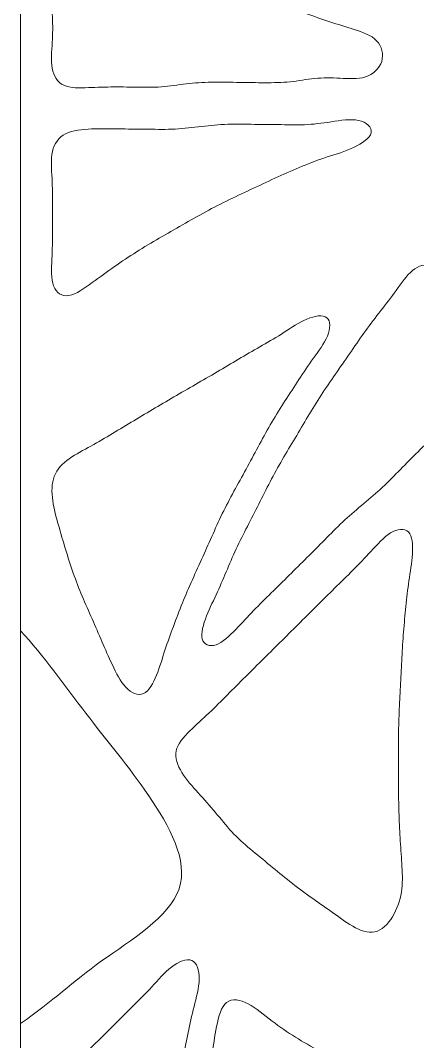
# Model space of a CAD drawing. Header units: inches. Extents: x 36 to 189, y -75 to 56.
# Drawn here: x 36.25 to 39.1, y -14.4 to -7.05 of the extents above; entities that cross this region are included whole.
import ezdxf

# ---------------------------------------------------------------- set-up
doc = ezdxf.new("R2010")
doc.units = ezdxf.units.IN
for name, color, linetype, lineweight in [('01_ORIGINAL_CAD', 7, 'CONTINUOUS', 20), ('10_EXTENSION_MASSES', 7, 'CONTINUOUS', 15), ('15_NEIGHBOURHOOD_CIRCULATION', 7, 'CONTINUOUS', 13)]:
    doc.layers.add(name, color=color, linetype=linetype, lineweight=lineweight)

# ---------------------------------------------------------------- blocks, each defined once
blk = doc.blocks.new('OPTION_04_NAUTILUS')
at = {"layer": '01_ORIGINAL_CAD'}
blk.add_line((36.2477, 17.9065), (36.2477, 55.9005), dxfattribs=at)
at = {"layer": '10_EXTENSION_MASSES'}
for points, knots in [([(36.5598, 38.4853), (36.5132, 38.5068), (36.4862, 38.5521), (36.476, 38.6079), (36.4659, 38.6638), (36.4725, 38.7303), (36.4763, 38.793), (36.4801, 38.8557), (36.4809, 38.9147), (36.4781, 38.9767), (36.4752, 39.0388), (36.4686, 39.104), (36.4729, 39.164), (36.4772, 39.2239), (36.4924, 39.2787), (36.5313, 39.3058), (36.5703, 39.3329), (36.633, 39.3323), (36.6957, 39.327), (36.7584, 39.3218), (36.821, 39.3118), (36.882, 39.3036), (36.9429, 39.2954), (37.0022, 39.2889), (37.0617, 39.281), (37.1213, 39.2732), (37.1812, 39.2639), (37.2409, 39.2531), (37.3005, 39.2423), (37.3599, 39.2299), (37.4192, 39.2178), (37.4786, 39.2057), (37.538, 39.1938), (37.5974, 39.1822), (37.6568, 39.1705), (37.7163, 39.1591), (37.7754, 39.1461), (37.8345, 39.133), (37.8932, 39.1183), (37.9518, 39.1028), (38.0103, 39.0873), (38.0687, 39.071), (38.1269, 39.0542), (38.1851, 39.0373), (38.2432, 39.0199), (38.3006, 39.001), (38.3579, 38.9822), (38.4145, 38.962), (38.4719, 38.943), (38.5294, 38.924), (38.5878, 38.9062), (38.6481, 38.8868), (38.7084, 38.8674), (38.7707, 38.8463), (38.809, 38.8066), (38.8473, 38.7668), (38.8616, 38.7083), (38.8458, 38.6577), (38.83, 38.6071), (38.7841, 38.5645), (38.7287, 38.5461), (38.6734, 38.5277), (38.6087, 38.5334), (38.5462, 38.5365), (38.4837, 38.5395), (38.4234, 38.5399), (38.3641, 38.5343), (38.3047, 38.5287), (38.2462, 38.517), (38.1867, 38.5109), (38.1272, 38.5047), (38.0667, 38.504), (38.0061, 38.5041), (37.9455, 38.5042), (37.8848, 38.5051), (37.8241, 38.5061), (37.7634, 38.5071), (37.7027, 38.5082), (37.6422, 38.5077), (37.5817, 38.5072), (37.5215, 38.505), (37.462, 38.4986), (37.4024, 38.4922), (37.3436, 38.4815), (37.2838, 38.4762), (37.224, 38.4708), (37.1633, 38.4708), (37.1029, 38.4716), (37.0426, 38.4725), (36.9825, 38.4742), (36.9218, 38.4738), (36.8612, 38.4734), (36.7999, 38.4709), (36.7362, 38.4685), (36.6725, 38.4661), (36.6063, 38.4638), (36.5598, 38.4853)], [0, 0, 0, 0, 0.03125, 0.03125, 0.03125, 0.0625, 0.0625, 0.0625, 0.09375, 0.09375, 0.09375, 0.125, 0.125, 0.125, 0.15625, 0.15625, 0.15625, 0.1875, 0.1875, 0.1875, 0.21875, 0.21875, 0.21875, 0.25, 0.25, 0.25, 0.28125, 0.28125, 0.28125, 0.3125, 0.3125, 0.3125, 0.34375, 0.34375, 0.34375, 0.375, 0.375, 0.375, 0.40625, 0.40625, 0.40625, 0.4375, 0.4375, 0.4375, 0.46875, 0.46875, 0.46875, 0.5, 0.5, 0.5, 0.53125, 0.53125, 0.53125, 0.5625, 0.5625, 0.5625, 0.59375, 0.59375, 0.59375, 0.625, 0.625, 0.625, 0.65625, 0.65625, 0.65625, 0.6875, 0.6875, 0.6875, 0.71875, 0.71875, 0.71875, 0.75, 0.75, 0.75, 0.78125, 0.78125, 0.78125, 0.8125, 0.8125, 0.8125, 0.84375, 0.84375, 0.84375, 0.875, 0.875, 0.875, 0.90625, 0.90625, 0.90625, 0.9375, 0.9375, 0.9375, 0.96875, 0.96875, 0.96875, 1, 1, 1, 1]), ([(36.597, 36.973), (36.5462, 36.9646), (36.5048, 36.991), (36.4861, 37.0413), (36.4673, 37.0915), (36.4712, 37.1657), (36.4739, 37.2347), (36.4767, 37.3037), (36.4782, 37.3676), (36.4789, 37.431), (36.4796, 37.4944), (36.4793, 37.5574), (36.479, 37.6209), (36.4787, 37.6844), (36.4784, 37.7484), (36.4749, 37.8152), (36.4714, 37.882), (36.4649, 37.9515), (36.4776, 38.0087), (36.4903, 38.0659), (36.5224, 38.1106), (36.5729, 38.1363), (36.6234, 38.162), (36.6922, 38.1687), (36.7588, 38.1712), (36.8254, 38.1738), (36.8896, 38.1723), (36.9535, 38.1716), (37.0174, 38.1708), (37.081, 38.1707), (37.145, 38.1698), (37.2089, 38.1689), (37.2733, 38.1672), (37.337, 38.1697), (37.4006, 38.1723), (37.4636, 38.179), (37.5264, 38.1862), (37.5893, 38.1935), (37.652, 38.2011), (37.7155, 38.2041), (37.779, 38.2071), (37.8432, 38.2055), (37.9075, 38.2047), (37.9717, 38.2039), (38.0359, 38.2039), (38.1, 38.2027), (38.164, 38.2014), (38.2279, 38.1991), (38.2906, 38.2018), (38.3534, 38.2046), (38.415, 38.2125), (38.4824, 38.2226), (38.5497, 38.2328), (38.6228, 38.2452), (38.6797, 38.2327), (38.7366, 38.2202), (38.7773, 38.1828), (38.7695, 38.1444), (38.7616, 38.106), (38.7053, 38.0666), (38.6439, 38.0376), (38.5825, 38.0086), (38.516, 37.99), (38.4537, 37.9696), (38.3913, 37.9492), (38.3329, 37.9269), (38.2744, 37.903), (38.2159, 37.879), (38.1571, 37.8534), (38.0989, 37.8267), (38.0406, 37.8), (37.9828, 37.7722), (37.9249, 37.745), (37.8669, 37.7177), (37.8087, 37.691), (37.7512, 37.6631), (37.6937, 37.6351), (37.6367, 37.606), (37.5806, 37.5753), (37.5245, 37.5446), (37.4691, 37.5124), (37.4135, 37.4807), (37.3579, 37.449), (37.3021, 37.4177), (37.2466, 37.3856), (37.1911, 37.3535), (37.1361, 37.3205), (37.0822, 37.2865), (37.0284, 37.2525), (36.9758, 37.2174), (36.9236, 37.1808), (36.8714, 37.1442), (36.8197, 37.106), (36.7637, 37.0653), (36.7078, 37.0246), (36.6477, 36.9814), (36.597, 36.973)], [0, 0, 0, 0, 0.03125, 0.03125, 0.03125, 0.0625, 0.0625, 0.0625, 0.09375, 0.09375, 0.09375, 0.125, 0.125, 0.125, 0.15625, 0.15625, 0.15625, 0.1875, 0.1875, 0.1875, 0.21875, 0.21875, 0.21875, 0.25, 0.25, 0.25, 0.28125, 0.28125, 0.28125, 0.3125, 0.3125, 0.3125, 0.34375, 0.34375, 0.34375, 0.375, 0.375, 0.375, 0.40625, 0.40625, 0.40625, 0.4375, 0.4375, 0.4375, 0.46875, 0.46875, 0.46875, 0.5, 0.5, 0.5, 0.53125, 0.53125, 0.53125, 0.5625, 0.5625, 0.5625, 0.59375, 0.59375, 0.59375, 0.625, 0.625, 0.625, 0.65625, 0.65625, 0.65625, 0.6875, 0.6875, 0.6875, 0.71875, 0.71875, 0.71875, 0.75, 0.75, 0.75, 0.78125, 0.78125, 0.78125, 0.8125, 0.8125, 0.8125, 0.84375, 0.84375, 0.84375, 0.875, 0.875, 0.875, 0.90625, 0.90625, 0.90625, 0.9375, 0.9375, 0.9375, 0.96875, 0.96875, 0.96875, 1, 1, 1, 1]), ([(37.6543, 34.4592), (37.6082, 34.4434), (37.5663, 34.4601), (37.555, 34.5009), (37.5437, 34.5418), (37.5628, 34.6067), (37.5867, 34.6673), (37.6107, 34.7278), (37.6395, 34.7839), (37.6649, 34.8394), (37.6904, 34.8948), (37.7126, 34.9495), (37.7358, 35.0045), (37.759, 35.0595), (37.7832, 35.1147), (37.8091, 35.1691), (37.835, 35.2236), (37.8626, 35.2772), (37.8901, 35.3309), (37.9176, 35.3845), (37.945, 35.4382), (37.9721, 35.492), (37.9992, 35.5458), (38.0261, 35.5997), (38.0543, 35.6529), (38.0824, 35.7061), (38.1118, 35.7587), (38.1421, 35.8107), (38.1724, 35.8628), (38.2037, 35.9143), (38.2346, 35.966), (38.2655, 36.0178), (38.296, 36.0697), (38.327, 36.1213), (38.3581, 36.1729), (38.3898, 36.2242), (38.4228, 36.2745), (38.4559, 36.3248), (38.4904, 36.3742), (38.5248, 36.4237), (38.5592, 36.4731), (38.5935, 36.5226), (38.6276, 36.5724), (38.6618, 36.6221), (38.6958, 36.672), (38.731, 36.7206), (38.7663, 36.7692), (38.8028, 36.8165), (38.8395, 36.8638), (38.8763, 36.911), (38.9134, 36.9582), (38.9506, 37.0099), (38.9878, 37.0615), (39.0252, 37.1176), (39.0677, 37.1528), (39.1103, 37.1879), (39.1581, 37.2022), (39.2024, 37.1836), (39.2466, 37.165), (39.2874, 37.1136), (39.3254, 37.0629), (39.3634, 37.0121), (39.3986, 36.9621), (39.434, 36.9141), (39.4693, 36.8661), (39.5048, 36.8201), (39.5445, 36.7739), (39.5843, 36.7277), (39.6283, 36.6812), (39.6609, 36.632), (39.6936, 36.5827), (39.7149, 36.5308), (39.7052, 36.4816), (39.6955, 36.4325), (39.6548, 36.3862), (39.6108, 36.3424), (39.5668, 36.2987), (39.5195, 36.2574), (39.4751, 36.2155), (39.4307, 36.1736), (39.389, 36.131), (39.3469, 36.0883), (39.3049, 36.0457), (39.2623, 36.0031), (39.2197, 35.9605), (39.177, 35.918), (39.1342, 35.8755), (39.0915, 35.833), (39.0488, 35.7904), (39.0063, 35.7477), (38.9641, 35.7047), (38.9218, 35.6616), (38.8797, 35.6183), (38.8357, 35.5776), (38.7916, 35.5369), (38.7455, 35.4989), (38.6997, 35.4604), (38.6539, 35.422), (38.6084, 35.3832), (38.5646, 35.3421), (38.5208, 35.3011), (38.4787, 35.2577), (38.4363, 35.2148), (38.394, 35.1719), (38.3513, 35.1293), (38.3086, 35.0868), (38.2659, 35.0443), (38.2231, 35.0019), (38.1803, 34.9594), (38.1375, 34.9168), (38.0946, 34.8743), (38.0519, 34.8323), (38.0092, 34.7904), (37.9667, 34.7491), (37.9249, 34.7058), (37.8831, 34.6625), (37.842, 34.6172), (37.7963, 34.5703), (37.7507, 34.5234), (37.7003, 34.475), (37.6543, 34.4592)], [0, 0, 0, 0, 0.025, 0.025, 0.025, 0.05, 0.05, 0.05, 0.075, 0.075, 0.075, 0.1, 0.1, 0.1, 0.125, 0.125, 0.125, 0.15, 0.15, 0.15, 0.175, 0.175, 0.175, 0.2, 0.2, 0.2, 0.225, 0.225, 0.225, 0.25, 0.25, 0.25, 0.275, 0.275, 0.275, 0.3, 0.3, 0.3, 0.325, 0.325, 0.325, 0.35, 0.35, 0.35, 0.375, 0.375, 0.375, 0.4, 0.4, 0.4, 0.425, 0.425, 0.425, 0.45, 0.45, 0.45, 0.475, 0.475, 0.475, 0.5, 0.5, 0.5, 0.525, 0.525, 0.525, 0.55, 0.55, 0.55, 0.575, 0.575, 0.575, 0.6, 0.6, 0.6, 0.625, 0.625, 0.625, 0.65, 0.65, 0.65, 0.675, 0.675, 0.675, 0.7, 0.7, 0.7, 0.725, 0.725, 0.725, 0.75, 0.75, 0.75, 0.775, 0.775, 0.775, 0.8, 0.8, 0.8, 0.825, 0.825, 0.825, 0.85, 0.85, 0.85, 0.875, 0.875, 0.875, 0.9, 0.9, 0.9, 0.925, 0.925, 0.925, 0.95, 0.95, 0.95, 0.975, 0.975, 0.975, 1, 1, 1, 1]), ([(36.4912, 35.6712), (36.5111, 35.7227), (36.551, 35.7638), (36.5987, 35.7982), (36.6464, 35.8326), (36.702, 35.8604), (36.7552, 35.8896), (36.8084, 35.9187), (36.8592, 35.9492), (36.9101, 35.9798), (36.9609, 36.0104), (37.0116, 36.0412), (37.0626, 36.0719), (37.1136, 36.1026), (37.1647, 36.1333), (37.216, 36.1635), (37.2673, 36.1938), (37.3187, 36.2236), (37.3705, 36.2537), (37.4222, 36.2837), (37.4743, 36.3139), (37.5262, 36.344), (37.5781, 36.3741), (37.6299, 36.4042), (37.6813, 36.4345), (37.7327, 36.4649), (37.7837, 36.4957), (37.8351, 36.5257), (37.8865, 36.5557), (37.9382, 36.5849), (37.9894, 36.6146), (38.0407, 36.6442), (38.0915, 36.6742), (38.1441, 36.7081), (38.1966, 36.742), (38.251, 36.7799), (38.3076, 36.8032), (38.3642, 36.8266), (38.4231, 36.8355), (38.4513, 36.8127), (38.4795, 36.7899), (38.477, 36.7352), (38.4549, 36.6805), (38.4328, 36.6258), (38.3911, 36.571), (38.3536, 36.5189), (38.3162, 36.4668), (38.283, 36.4174), (38.25, 36.3674), (38.2171, 36.3174), (38.1844, 36.2669), (38.1518, 36.216), (38.1192, 36.1652), (38.0867, 36.1139), (38.0561, 36.0616), (38.0254, 36.0094), (37.9965, 35.9562), (37.9678, 35.903), (37.939, 35.8497), (37.9104, 35.7963), (37.8814, 35.7432), (37.8525, 35.69), (37.8232, 35.637), (37.7942, 35.5838), (37.7653, 35.5307), (37.7366, 35.4774), (37.7097, 35.4232), (37.6828, 35.369), (37.6577, 35.3139), (37.633, 35.2587), (37.6082, 35.2034), (37.5839, 35.148), (37.5591, 35.0927), (37.5343, 35.0375), (37.5092, 34.9825), (37.4844, 34.9272), (37.4597, 34.8719), (37.4354, 34.8164), (37.4126, 34.7603), (37.3898, 34.7042), (37.3686, 34.6475), (37.3476, 34.5913), (37.3267, 34.5351), (37.3061, 34.4793), (37.2871, 34.4205), (37.268, 34.3616), (37.2506, 34.2995), (37.2266, 34.2406), (37.2027, 34.1816), (37.1723, 34.1256), (37.1328, 34.1083), (37.0934, 34.0909), (37.0449, 34.112), (37.0056, 34.1534), (36.9663, 34.1948), (36.9362, 34.2564), (36.909, 34.3146), (36.8818, 34.3727), (36.8574, 34.4273), (36.8337, 34.4818), (36.81, 34.5363), (36.787, 34.5908), (36.7632, 34.6452), (36.7394, 34.6997), (36.7148, 34.7542), (36.6918, 34.8091), (36.6687, 34.864), (36.6472, 34.9194), (36.6275, 34.9757), (36.6077, 35.032), (36.5897, 35.0892), (36.5723, 35.1464), (36.5549, 35.2037), (36.5382, 35.261), (36.5215, 35.3192), (36.5048, 35.3774), (36.4882, 35.4365), (36.4799, 35.4971), (36.4715, 35.5577), (36.4714, 35.6197), (36.4912, 35.6712)], [0, 0, 0, 0, 0.025, 0.025, 0.025, 0.05, 0.05, 0.05, 0.075, 0.075, 0.075, 0.1, 0.1, 0.1, 0.125, 0.125, 0.125, 0.15, 0.15, 0.15, 0.175, 0.175, 0.175, 0.2, 0.2, 0.2, 0.225, 0.225, 0.225, 0.25, 0.25, 0.25, 0.275, 0.275, 0.275, 0.3, 0.3, 0.3, 0.325, 0.325, 0.325, 0.35, 0.35, 0.35, 0.375, 0.375, 0.375, 0.4, 0.4, 0.4, 0.425, 0.425, 0.425, 0.45, 0.45, 0.45, 0.475, 0.475, 0.475, 0.5, 0.5, 0.5, 0.525, 0.525, 0.525, 0.55, 0.55, 0.55, 0.575, 0.575, 0.575, 0.6, 0.6, 0.6, 0.625, 0.625, 0.625, 0.65, 0.65, 0.65, 0.675, 0.675, 0.675, 0.7, 0.7, 0.7, 0.725, 0.725, 0.725, 0.75, 0.75, 0.75, 0.775, 0.775, 0.775, 0.8, 0.8, 0.8, 0.825, 0.825, 0.825, 0.85, 0.85, 0.85, 0.875, 0.875, 0.875, 0.9, 0.9, 0.9, 0.925, 0.925, 0.925, 0.95, 0.95, 0.95, 0.975, 0.975, 0.975, 1, 1, 1, 1]), ([(37.4091, 33.5397), (37.3771, 33.5913), (37.3571, 33.646), (37.3678, 33.6968), (37.3785, 33.7475), (37.42, 33.7944), (37.465, 33.8389), (37.51, 33.8835), (37.5585, 33.9257), (37.6042, 33.9686), (37.6498, 34.0116), (37.6926, 34.0552), (37.7359, 34.0988), (37.7791, 34.1425), (37.8228, 34.1861), (37.8666, 34.2297), (37.9104, 34.2733), (37.9543, 34.3168), (37.9981, 34.3603), (38.042, 34.4039), (38.0858, 34.4474), (38.1296, 34.491), (38.1734, 34.5345), (38.2171, 34.578), (38.2609, 34.6216), (38.3047, 34.6652), (38.3485, 34.7088), (38.3923, 34.7524), (38.4362, 34.796), (38.4801, 34.8397), (38.5239, 34.8829), (38.5678, 34.926), (38.6116, 34.9685), (38.6546, 35.0122), (38.6977, 35.056), (38.74, 35.1009), (38.7856, 35.1495), (38.8311, 35.1982), (38.8798, 35.2505), (38.928, 35.2747), (38.9763, 35.2989), (39.024, 35.295), (39.0476, 35.2588), (39.0712, 35.2226), (39.0706, 35.1542), (39.0646, 35.088), (39.0586, 35.0218), (39.0473, 34.958), (39.0386, 34.8959), (39.0299, 34.8339), (39.0237, 34.7736), (39.0176, 34.7128), (39.0115, 34.6519), (39.0055, 34.5903), (39.0008, 34.5287), (38.9961, 34.467), (38.9927, 34.4053), (38.9896, 34.3436), (38.9866, 34.2819), (38.9838, 34.2202), (38.9806, 34.1585), (38.9775, 34.0968), (38.974, 34.0351), (38.9714, 33.9734), (38.9688, 33.9117), (38.967, 33.85), (38.9664, 33.7883), (38.9658, 33.7265), (38.9662, 33.6647), (38.9664, 33.603), (38.9666, 33.5412), (38.9666, 33.4794), (38.967, 33.4177), (38.9674, 33.3559), (38.9684, 33.2942), (38.9703, 33.2325), (38.9723, 33.1707), (38.9752, 33.109), (38.9792, 33.0473), (38.9832, 32.9855), (38.9883, 32.9237), (38.9918, 32.8623), (38.9953, 32.801), (38.9973, 32.7401), (38.9877, 32.6788), (38.978, 32.6174), (38.9566, 32.5556), (38.9237, 32.5024), (38.8908, 32.4491), (38.8464, 32.4045), (38.7964, 32.3929), (38.7465, 32.3813), (38.6909, 32.4027), (38.6376, 32.4334), (38.5843, 32.464), (38.5333, 32.5038), (38.4825, 32.5404), (38.4316, 32.5769), (38.381, 32.6102), (38.3313, 32.6454), (38.2817, 32.6805), (38.233, 32.7175), (38.1853, 32.7556), (38.1376, 32.7938), (38.0907, 32.833), (38.0433, 32.8719), (37.996, 32.9107), (37.9481, 32.9491), (37.9013, 32.9887), (37.8545, 33.0283), (37.8088, 33.0692), (37.7672, 33.1139), (37.7257, 33.1586), (37.6882, 33.2071), (37.6492, 33.2539), (37.6101, 33.3008), (37.5694, 33.3459), (37.5271, 33.3927), (37.4848, 33.4395), (37.441, 33.4881), (37.4091, 33.5397)], [0, 0, 0, 0, 0.025, 0.025, 0.025, 0.05, 0.05, 0.05, 0.075, 0.075, 0.075, 0.1, 0.1, 0.1, 0.125, 0.125, 0.125, 0.15, 0.15, 0.15, 0.175, 0.175, 0.175, 0.2, 0.2, 0.2, 0.225, 0.225, 0.225, 0.25, 0.25, 0.25, 0.275, 0.275, 0.275, 0.3, 0.3, 0.3, 0.325, 0.325, 0.325, 0.35, 0.35, 0.35, 0.375, 0.375, 0.375, 0.4, 0.4, 0.4, 0.425, 0.425, 0.425, 0.45, 0.45, 0.45, 0.475, 0.475, 0.475, 0.5, 0.5, 0.5, 0.525, 0.525, 0.525, 0.55, 0.55, 0.55, 0.575, 0.575, 0.575, 0.6, 0.6, 0.6, 0.625, 0.625, 0.625, 0.65, 0.65, 0.65, 0.675, 0.675, 0.675, 0.7, 0.7, 0.7, 0.725, 0.725, 0.725, 0.75, 0.75, 0.75, 0.775, 0.775, 0.775, 0.8, 0.8, 0.8, 0.825, 0.825, 0.825, 0.85, 0.85, 0.85, 0.875, 0.875, 0.875, 0.9, 0.9, 0.9, 0.925, 0.925, 0.925, 0.95, 0.95, 0.95, 0.975, 0.975, 0.975, 1, 1, 1, 1]), ([(36.5184, 31.3297), (36.549, 31.379), (36.5988, 31.419), (36.6472, 31.4609), (36.6957, 31.5029), (36.7429, 31.5469), (36.7886, 31.5917), (36.8343, 31.6365), (36.8786, 31.6821), (36.9235, 31.727), (36.9684, 31.7719), (37.0138, 31.8162), (37.0586, 31.8603), (37.1034, 31.9045), (37.1475, 31.9486), (37.1924, 31.9976), (37.2373, 32.0465), (37.2829, 32.1002), (37.3343, 32.1396), (37.3856, 32.179), (37.4427, 32.2041), (37.4799, 32.1882), (37.5172, 32.1723), (37.5346, 32.1155), (37.5334, 32.0527), (37.5323, 31.9898), (37.5127, 31.921), (37.4962, 31.856), (37.4796, 31.791), (37.4661, 31.7299), (37.4532, 31.6683), (37.4403, 31.6068), (37.428, 31.5447), (37.4153, 31.4824), (37.4025, 31.4202), (37.3893, 31.3578), (37.3769, 31.2953), (37.3645, 31.2328), (37.353, 31.1703), (37.3421, 31.1076), (37.3313, 31.0449), (37.3211, 30.9821), (37.3108, 30.9194), (37.3004, 30.8566), (37.29, 30.7938), (37.2795, 30.7311), (37.269, 30.6683), (37.2584, 30.6056), (37.2478, 30.5428), (37.2372, 30.4801), (37.2267, 30.4173), (37.2171, 30.3545), (37.2075, 30.2916), (37.1988, 30.2286), (37.1904, 30.1655), (37.182, 30.1024), (37.1739, 30.0393), (37.1656, 29.9762), (37.1573, 29.9132), (37.1488, 29.8501), (37.1406, 29.787), (37.1323, 29.7239), (37.1244, 29.6607), (37.1171, 29.5975), (37.1098, 29.5342), (37.1032, 29.4708), (37.0965, 29.4081), (37.0897, 29.3454), (37.0829, 29.2834), (37.0782, 29.2191), (37.0735, 29.1547), (37.071, 29.0881), (37.0639, 29.0203), (37.0568, 28.9524), (37.0453, 28.8833), (37.0149, 28.8502), (36.9845, 28.8172), (36.9353, 28.8203), (36.8855, 28.8478), (36.8357, 28.8753), (36.7854, 28.9272), (36.7343, 28.9725), (36.6831, 29.0178), (36.6311, 29.0564), (36.5873, 29.1005), (36.5435, 29.1445), (36.5078, 29.1939), (36.4901, 29.2509), (36.4725, 29.308), (36.4727, 29.3727), (36.474, 29.4373), (36.4754, 29.5018), (36.4777, 29.5662), (36.4786, 29.6301), (36.4795, 29.6939), (36.4788, 29.7573), (36.4785, 29.8208), (36.4781, 29.8843), (36.4781, 29.9479), (36.4781, 30.0115), (36.4781, 30.0752), (36.4781, 30.1388), (36.4781, 30.2024), (36.4781, 30.2661), (36.4781, 30.3297), (36.478, 30.3933), (36.4779, 30.457), (36.4778, 30.5206), (36.4779, 30.5842), (36.478, 30.6478), (36.4783, 30.7113), (36.4786, 30.7747), (36.4789, 30.8382), (36.4792, 30.9016), (36.4768, 30.9663), (36.4745, 31.0311), (36.4695, 31.0972), (36.4728, 31.1595), (36.4761, 31.2219), (36.4877, 31.2804), (36.5184, 31.3297)], [0, 0, 0, 0, 0.025, 0.025, 0.025, 0.05, 0.05, 0.05, 0.075, 0.075, 0.075, 0.1, 0.1, 0.1, 0.125, 0.125, 0.125, 0.15, 0.15, 0.15, 0.175, 0.175, 0.175, 0.2, 0.2, 0.2, 0.225, 0.225, 0.225, 0.25, 0.25, 0.25, 0.275, 0.275, 0.275, 0.3, 0.3, 0.3, 0.325, 0.325, 0.325, 0.35, 0.35, 0.35, 0.375, 0.375, 0.375, 0.4, 0.4, 0.4, 0.425, 0.425, 0.425, 0.45, 0.45, 0.45, 0.475, 0.475, 0.475, 0.5, 0.5, 0.5, 0.525, 0.525, 0.525, 0.55, 0.55, 0.55, 0.575, 0.575, 0.575, 0.6, 0.6, 0.6, 0.625, 0.625, 0.625, 0.65, 0.65, 0.65, 0.675, 0.675, 0.675, 0.7, 0.7, 0.7, 0.725, 0.725, 0.725, 0.75, 0.75, 0.75, 0.775, 0.775, 0.775, 0.8, 0.8, 0.8, 0.825, 0.825, 0.825, 0.85, 0.85, 0.85, 0.875, 0.875, 0.875, 0.9, 0.9, 0.9, 0.925, 0.925, 0.925, 0.95, 0.95, 0.95, 0.975, 0.975, 0.975, 1, 1, 1, 1]), ([(37.4078, 29.2159), (37.3625, 29.1935), (37.3165, 29.2145), (37.2983, 29.2651), (37.2802, 29.3157), (37.2899, 29.396), (37.3003, 29.47), (37.3107, 29.5441), (37.3217, 29.6119), (37.3306, 29.6794), (37.3394, 29.747), (37.346, 29.8142), (37.3539, 29.8818), (37.3618, 29.9495), (37.3712, 30.0176), (37.3812, 30.0855), (37.3912, 30.1533), (37.4019, 30.221), (37.4124, 30.2886), (37.4229, 30.3563), (37.4333, 30.424), (37.4435, 30.4917), (37.4537, 30.5594), (37.4637, 30.6271), (37.4742, 30.6948), (37.4846, 30.7625), (37.4955, 30.8301), (37.5074, 30.8975), (37.5194, 30.9649), (37.5324, 31.0322), (37.5456, 31.0995), (37.5587, 31.1668), (37.572, 31.2342), (37.5855, 31.3008), (37.5989, 31.3673), (37.6126, 31.4331), (37.624, 31.5015), (37.6354, 31.5699), (37.6445, 31.6409), (37.6586, 31.7123), (37.6727, 31.7837), (37.6919, 31.8554), (37.7306, 31.886), (37.7694, 31.9167), (37.8279, 31.9062), (37.8859, 31.8757), (37.9439, 31.8453), (38.0016, 31.795), (38.0578, 31.7515), (38.1141, 31.7079), (38.169, 31.6712), (38.2253, 31.636), (38.2816, 31.6008), (38.3393, 31.5671), (38.4023, 31.5345), (38.4652, 31.5018), (38.5334, 31.47), (38.5842, 31.4302), (38.6349, 31.3904), (38.6682, 31.3426), (38.6657, 31.2873), (38.6632, 31.232), (38.6248, 31.1693), (38.5866, 31.1094), (38.5484, 31.0495), (38.5103, 30.9925), (38.4747, 30.9349), (38.4391, 30.8773), (38.406, 30.8192), (38.3729, 30.7603), (38.3397, 30.7015), (38.3064, 30.642), (38.271, 30.5839), (38.2356, 30.5259), (38.1981, 30.4693), (38.1617, 30.4123), (38.1253, 30.3553), (38.0899, 30.2978), (38.0551, 30.2401), (38.0202, 30.1825), (37.9859, 30.1246), (37.9513, 30.0669), (37.9167, 30.0092), (37.8818, 29.9516), (37.8469, 29.8938), (37.812, 29.8361), (37.777, 29.7782), (37.742, 29.7212), (37.707, 29.6641), (37.6719, 29.608), (37.6387, 29.5496), (37.6054, 29.4912), (37.5739, 29.4306), (37.5359, 29.3673), (37.4978, 29.3041), (37.4531, 29.2383), (37.4078, 29.2159)], [0, 0, 0, 0, 0.03125, 0.03125, 0.03125, 0.0625, 0.0625, 0.0625, 0.09375, 0.09375, 0.09375, 0.125, 0.125, 0.125, 0.15625, 0.15625, 0.15625, 0.1875, 0.1875, 0.1875, 0.21875, 0.21875, 0.21875, 0.25, 0.25, 0.25, 0.28125, 0.28125, 0.28125, 0.3125, 0.3125, 0.3125, 0.34375, 0.34375, 0.34375, 0.375, 0.375, 0.375, 0.40625, 0.40625, 0.40625, 0.4375, 0.4375, 0.4375, 0.46875, 0.46875, 0.46875, 0.5, 0.5, 0.5, 0.53125, 0.53125, 0.53125, 0.5625, 0.5625, 0.5625, 0.59375, 0.59375, 0.59375, 0.625, 0.625, 0.625, 0.65625, 0.65625, 0.65625, 0.6875, 0.6875, 0.6875, 0.71875, 0.71875, 0.71875, 0.75, 0.75, 0.75, 0.78125, 0.78125, 0.78125, 0.8125, 0.8125, 0.8125, 0.84375, 0.84375, 0.84375, 0.875, 0.875, 0.875, 0.90625, 0.90625, 0.90625, 0.9375, 0.9375, 0.9375, 0.96875, 0.96875, 0.96875, 1, 1, 1, 1])]:
    blk.add_open_spline(points, degree=3, knots=knots, dxfattribs=at)
at = {"layer": '15_NEIGHBOURHOOD_CIRCULATION'}
blk.add_open_spline([(36.2477, 31.7329), (36.4835, 31.8976), (36.6229, 32.0338), (36.8318, 32.1839), (37.0408, 32.3339), (37.3192, 32.4976), (37.3884, 32.7035), (37.4575, 32.9095), (37.3174, 33.1577), (37.1704, 33.3726), (37.0235, 33.5876), (36.8697, 33.7692), (36.7174, 33.9676), (36.5652, 34.1659), (36.4145, 34.381), (36.2477, 34.5603)], degree=3, knots=[0, 0, 0, 0, 0.2, 0.2, 0.2, 0.4, 0.4, 0.4, 0.6, 0.6, 0.6, 0.8, 0.8, 0.8, 1, 1, 1, 1], dxfattribs=at)

msp = doc.modelspace()

# ---------------------------------------------------------------- block references
msp.add_blockref('OPTION_04_NAUTILUS', (0, -46))

doc.saveas('drawing.dxf')
